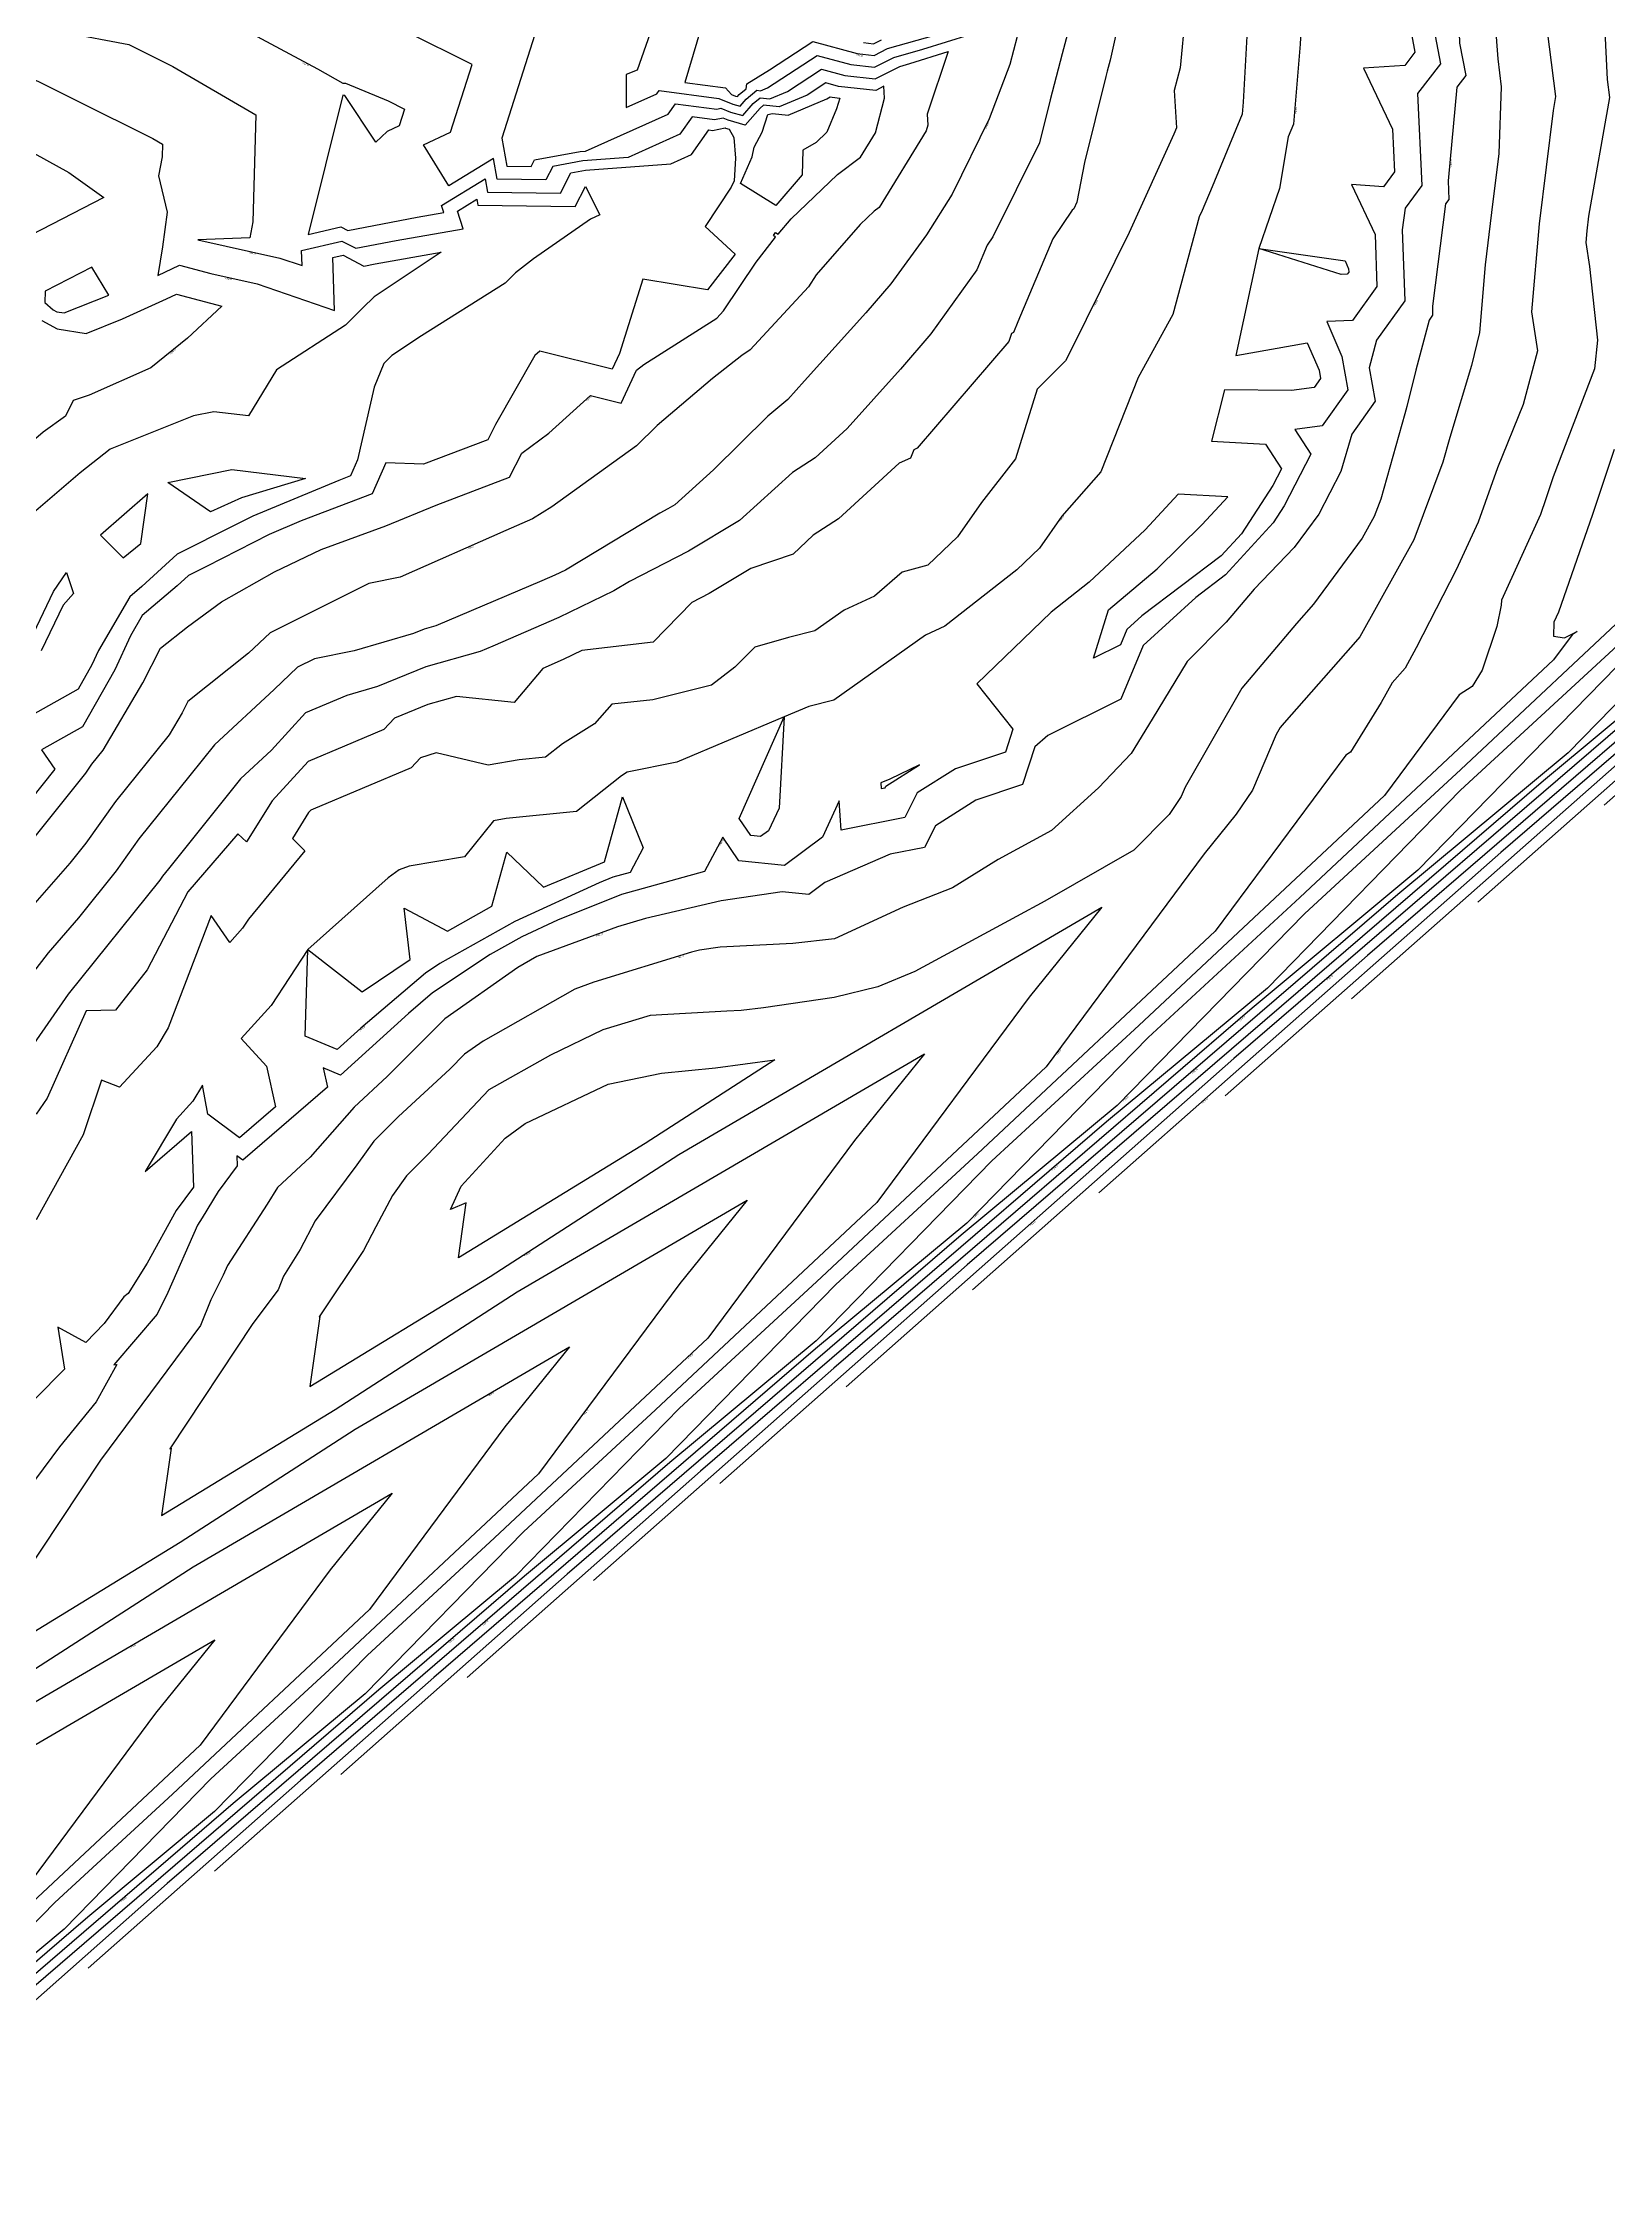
# Model space of a CAD drawing. Extents: x 1684434 to 1702565, y 997334 to 1000228.
# Drawn here: x 1701227 to 1701604, y 998869 to 999386 of the extents above; entities that cross this region are included whole.
import ezdxf

# ---------------------------------------------------------------- set-up
doc = ezdxf.new("R2010")
doc.units = 0
doc.layers.add('Default', color=7, linetype='Continuous')

msp = doc.modelspace()

# ---------------------------------------------------------------- linework, layer by layer
at = {"layer": 'Default'}
for points in [[(1701487.84, 999399.44), (1701483.93, 999381.64), (1701483.23, 999378.99), (1701482.89, 999377.68), (1701477.76, 999357.02), (1701475.92, 999347.49), (1701475.16, 999345.85), (1701474.82, 999345.57), (1701470.16, 999338.68), (1701461.74, 999318.7), (1701460.67, 999316.11), (1701460.17, 999315.87), (1701459.52, 999313.95), (1701437.52, 999288.29), (1701436.71, 999287.89), (1701435.86, 999285.86), (1701433.17, 999284.67), (1701418.53, 999271.25), (1701412.48, 999267.32), (1701407.69, 999262.75), (1701397.47, 999259.32), (1701387.47, 999253.28), (1701383.29, 999251.15), (1701374, 999241.58), (1701356.82, 999239.58), (1701352.33, 999237.4), (1701347.43, 999235.28), (1701340.5, 999227.1), (1701326.68, 999228.57), (1701319.76, 999226.59), (1701311.73, 999223.35), (1701309.15, 999220.56), (1701299.7, 999216.58), (1701290.96, 999212.9), (1701282.32, 999203.44), (1701276.11, 999193.57), (1701274.07, 999195.47), (1701262.02, 999181.58), (1701252.28, 999162.76), (1701244.61, 999153.08), (1701237.54, 999152.95), (1701228.2, 999131.9), (1701225.55, 999128.09)], [(1701602.33, 999400.25), (1701603.51, 999376.95), (1701604.07, 999372.61), (1701599.01, 999344.11), (1701598.57, 999340.55), (1701598.33, 999337.79), (1701599.24, 999331.98), (1701601.17, 999314.29), (1701600.42, 999307.4), (1701590.51, 999281.42), (1701588.76, 999276.11), (1701587.44, 999272.33), (1701578.03, 999251.73), (1701578, 999250.53), (1701576.95, 999245.41), (1701573.44, 999234.89), (1701571, 999230.94), (1701567.87, 999228.93), (1701549.9, 999204.71), (1701490.78, 999149.35), (1701455.49, 999116.8), (1701413.21, 999073.5), (1701378.01, 999044.24), (1701289.12, 998967.75), (1701238.02, 998922.6)], [(1701388.51, 999399.51), (1701381.56, 999376.22), (1701391.41, 999374.97), (1701392.8, 999373.39), (1701393.76, 999373), (1701394.25, 999372.85), (1701394.67, 999373.34), (1701396.36, 999374.75), (1701396.54, 999375.96), (1701401.98, 999379.28), (1701412.37, 999386.09), (1701423.08, 999383.21), (1701427.12, 999382.76), (1701430.39, 999384.4), (1701442.03, 999387.73)], [(1701560.39, 999396.39), (1701563.36, 999380.73), (1701557.88, 999373.57), (1701558.87, 999351.45), (1701554.88, 999345.98), (1701554.21, 999340.8), (1701554.78, 999323.73), (1701548, 999314.27), (1701546.24, 999307.64), (1701547.71, 999299.58), (1701542.06, 999291.61), (1701539.45, 999282.66), (1701534.14, 999272.44), (1701528.17, 999264.35), (1701518.59, 999254.39), (1701511.85, 999246.42), (1701502.48, 999236.95), (1701494, 999223.06), (1701488.98, 999214.82), (1701481.13, 999206.56), (1701469.82, 999196.27), (1701456.96, 999189.35), (1701446.03, 999182.52), (1701434.13, 999177.87), (1701417.61, 999170.22), (1701407.59, 999169.13), (1701390.06, 999168.23), (1701385.16, 999167.52), (1701383.19, 999167.06), (1701359.69, 999159.79), (1701355.12, 999158.11), (1701333.11, 999145.65), (1701328.61, 999142.48), (1701325.06, 999138.92), (1701312.69, 999127.5), (1701306.75, 999121.53), (1701302.71, 999115.88), (1701292.66, 999102.43), (1701289.02, 999095.49), (1701285.03, 999089.05), (1701283.72, 999085.82), (1701277.7, 999077.72), (1701257.72, 999047.53), (1701257.98, 999047.72), (1701255.72, 999031.49), (1701297.5, 999057.04), (1701341.22, 999085.3), (1701439.25, 999142.61), (1701422.42, 999121.76), (1701387.1, 999074.16), (1701335.8, 999026.11), (1701305.16, 998997.86), (1701268.48, 998960.29), (1701237.93, 998934.89), (1701160.79, 998868.52)], [(1701567.59, 999398.13), (1701568, 999385.75), (1701569.49, 999377.93), (1701567.32, 999375.1), (1701565.23, 999352.58), (1701565.43, 999348.13), (1701564.63, 999347.03), (1701561.43, 999322.44), (1701561.5, 999320.27), (1701560.64, 999319.06), (1701557.44, 999307.02), (1701555.3, 999298.28), (1701554.78, 999296.51), (1701549.02, 999276.05), (1701547.45, 999271.86), (1701544.52, 999266.62), (1701532.83, 999250.74), (1701528.72, 999246.07), (1701515.59, 999230.54), (1701501.97, 999206.7), (1701501.03, 999204.52), (1701498.11, 999200.18), (1701489.64, 999191.55), (1701468.24, 999179.3), (1701461.39, 999175.61), (1701436.89, 999162.4), (1701428.01, 999158.67), (1701417.52, 999156.14), (1701400.56, 999153.61), (1701395.18, 999153.02), (1701391.68, 999152.84), (1701373.29, 999151.82), (1701361.87, 999148.35), (1701349.26, 999142.29), (1701334.45, 999133.89), (1701319.84, 999118.41), (1701314.67, 999113.21), (1701311.28, 999108.48), (1701307.22, 999100.93), (1701304.25, 999095.28), (1701293.65, 999079.27), (1701293.76, 999079.35), (1701291.41, 999062.51), (1701334.79, 999089.03), (1701380.17, 999118.36), (1701481.93, 999177.85), (1701464.47, 999156.21), (1701427.8, 999106.8), (1701374.54, 999056.92), (1701342.75, 999027.6), (1701304.66, 998988.6), (1701272.95, 998962.23), (1701192.87, 998893.33)], [(1701266.25, 999393.96), (1701293.21, 999379.5), (1701299.35, 999376.1), (1701299.95, 999376.08), (1701310.19, 999371.83), (1701314.14, 999369.87), (1701312.84, 999365.8), (1701309.97, 999364.46), (1701307.28, 999361.9), (1701299.79, 999373.09), (1701299.28, 999373.21), (1701290.96, 999339.67), (1701298.85, 999341.54), (1701300.51, 999340.67), (1701317.18, 999343.82), (1701323.61, 999344.97), (1701323.07, 999346.66), (1701333.56, 999353.04), (1701334.1, 999349.86), (1701351.68, 999349.61), (1701354.18, 999354.5), (1701357.67, 999355.14), (1701378.22, 999356.71), (1701383.2, 999358.94), (1701387.34, 999364.86), (1701388.24, 999364.74), (1701391.27, 999365.35), (1701391.41, 999365.29), (1701392.25, 999365.04), (1701393.38, 999362.98), (1701393.75, 999358.01), (1701393.44, 999352.62), (1701392.71, 999351.07), (1701386.47, 999341.63), (1701393.74, 999334.95), (1701387.05, 999326.35), (1701371.46, 999328.96), (1701365.91, 999311.06), (1701364.14, 999307.26), (1701346.68, 999311.64), (1701345.53, 999310.61), (1701336.06, 999293.97), (1701334.2, 999290.29), (1701318.76, 999284.43), (1701309.69, 999284.76), (1701306.4, 999277.27), (1701289.32, 999270.76), (1701281.56, 999267.53), (1701266.55, 999259.84), (1701262.15, 999257.64), (1701259.43, 999255.14), (1701251.05, 999247.99), (1701248.22, 999243.14), (1701244.43, 999234.98), (1701236.68, 999221.26), (1701226.82, 999215.72), (1701230.01, 999211.07), (1701215.6, 999193.02)], [(1701475.79, 999396.02), (1701472.39, 999383.14), (1701469.5, 999372.05), (1701466.93, 999361.71), (1701455.68, 999339.12), (1701454.31, 999337.09), (1701451.84, 999331.22), (1701440.74, 999315.76), (1701433.46, 999307.27), (1701420.61, 999292.98), (1701412.93, 999285.93), (1701407.51, 999282.41), (1701394.75, 999270.88), (1701382.5, 999263.47), (1701368.26, 999256.24), (1701364.48, 999253.95), (1701351.32, 999247.54), (1701335.37, 999240.64), (1701332.37, 999239.37), (1701319.31, 999235.65), (1701307.62, 999230.93), (1701300.31, 999228.81), (1701290.31, 999224.59), (1701282.15, 999215.66), (1701274.72, 999208.75), (1701257.34, 999187.07), (1701255.9, 999185.28), (1701255.26, 999184.38), (1701233.25, 999156.95), (1701220.7, 999138.9)], [(1701575.87, 999398.83), (1701577.16, 999381.94), (1701578.02, 999375.18), (1701577.4, 999359.16), (1701575.65, 999344.96), (1701574.13, 999332.39), (1701572.79, 999316.14), (1701570.85, 999308.2), (1701565.65, 999290.81), (1701563.99, 999284.89), (1701557.01, 999266.24), (1701543.97, 999242.92), (1701543.51, 999242.3), (1701525.77, 999222.19), (1701524.83, 999221.08), (1701523.86, 999219.38), (1701518.15, 999206.04), (1701514.27, 999200.27), (1701506.51, 999190.66), (1701468.5, 999139.44), (1701413.29, 999087.73), (1701380.33, 999057.33), (1701340.84, 999016.9), (1701307.97, 998989.56), (1701224.95, 998918.14)], [(1701375.83, 999395.4), (1701370.11, 999379.21), (1701367.46, 999378.15), (1701367.51, 999370.23), (1701374.83, 999373.5), (1701375.39, 999374.3), (1701389.8, 999372.43), (1701393.17, 999371.07), (1701394.88, 999370.57), (1701396.35, 999372.26), (1701398.88, 999374.37), (1701399.82, 999374.27), (1701401.51, 999374.98), (1701413.41, 999382.78), (1701421.57, 999380.58), (1701427.25, 999379.95), (1701431.84, 999382.26), (1701438.89, 999384.27), (1701455.91, 999389.56)], [(1701529.91, 999390.05), (1701529.65, 999385.51), (1701528.03, 999366.22), (1701526.78, 999363.18), (1701524.66, 999350.77), (1701519.68, 999336.3), (1701540.42, 999333.32), (1701541.3, 999331.45), (1701541.33, 999330.66), (1701540.96, 999330.15), (1701539.5, 999330.08), (1701519.68, 999336.3), (1701514.15, 999310.61), (1701531.32, 999313.65), (1701534.17, 999307.06), (1701534.54, 999305.05), (1701533, 999302.88), (1701527.52, 999302.19), (1701511.41, 999302.35), (1701508.34, 999289.99), (1701521.28, 999289.26), (1701525.13, 999283.27), (1701523.07, 999279.32), (1701515.48, 999267.65), (1701510.63, 999262.34), (1701491.58, 999247.98), (1701487.96, 999244.66), (1701486.42, 999240.99), (1701479.92, 999237.74), (1701483.5, 999249.42), (1701495.21, 999259.22), (1701506.08, 999269.92), (1701512.22, 999276.56), (1701500.29, 999277.24), (1701492.33, 999268.6), (1701478.84, 999256.04), (1701469.72, 999248.84), (1701451.87, 999231.55), (1701460.54, 999220.65), (1701458.73, 999215.17), (1701446.74, 999211.13), (1701437.52, 999205.35), (1701434.53, 999199.42), (1701419.19, 999196.36), (1701418.75, 999203.4), (1701414.68, 999194.67), (1701405.6, 999187.87), (1701394.62, 999188.98), (1701390.7, 999194.67), (1701386.31, 999186.45), (1701366.38, 999180.9), (1701350.95, 999174.7), (1701342.36, 999170.75), (1701334.75, 999166.47), (1701320.91, 999157.25), (1701315.08, 999152.29), (1701298.73, 999137.45), (1701294.57, 999139.2), (1701295.59, 999134.55), (1701275.22, 999116.99), (1701273.84, 999118.02), (1701273.92, 999115.6), (1701269.35, 999109.48), (1701265.47, 999103.11), (1701264.35, 999101.38), (1701257.23, 999085.15), (1701254.62, 999079.98), (1701244.22, 999067.79), (1701244.93, 999067.83), (1701239.96, 999058.84), (1701231.14, 999048.02), (1701204.31, 999011.92)], [(1701588.49, 999393.04), (1701591.09, 999372.87), (1701590.49, 999369.5), (1701587.11, 999342.25), (1701585.29, 999321.1), (1701586.76, 999311.7), (1701583.31, 999298.8), (1701577.08, 999283.56), (1701572.43, 999270.5), (1701567.2, 999259.04), (1701557.52, 999240.23), (1701554.91, 999235.35), (1701551.78, 999231.8), (1701549.09, 999227.07), (1701541.74, 999215.16), (1701540.65, 999214.46), (1701509.2, 999172.08), (1701452.04, 999118.54), (1701417.91, 999087.06), (1701377.03, 999045.2), (1701342.99, 999016.9), (1701257.04, 998942.95), (1701207.63, 998899.28)], [(1701555.92, 999390.49), (1701557.24, 999383.53), (1701554.81, 999380.34), (1701544.88, 999379.74), (1701551.85, 999365.03), (1701552.3, 999354.76), (1701549.68, 999351.16), (1701541.97, 999351.74), (1701547.64, 999339.67), (1701548.05, 999327.2), (1701542.2, 999319.03), (1701536.03, 999318.75), (1701539.66, 999310.37), (1701541.12, 999302.32), (1701534.96, 999293.62), (1701528.38, 999292.79), (1701532.23, 999286.81), (1701525.77, 999274.39), (1701523.13, 999270.33), (1701511.66, 999257.77), (1701504.52, 999252.38), (1701491.86, 999240.77), (1701486.45, 999227.92), (1701468.91, 999219.13), (1701465.79, 999216.42), (1701462.81, 999207.34), (1701451.62, 999203.58), (1701441.9, 999197.45), (1701439.27, 999192.23), (1701431.03, 999190.59), (1701415.3, 999183.83), (1701411.39, 999180.91), (1701405.02, 999181.55), (1701390.35, 999179.41), (1701372.1, 999175.17), (1701365.38, 999173.09), (1701346.02, 999165.98), (1701341.39, 999163.35), (1701323.84, 999151), (1701309.98, 999137.13), (1701302.02, 999129.77), (1701291.47, 999117.68), (1701283.57, 999110.44), (1701281.1, 999106.41), (1701271.58, 999091.63), (1701270.56, 999089.31), (1701267.6, 999083.42), (1701265.11, 999077.25), (1701241.01, 999044.82), (1701221.79, 999015.78)], [(1701346.66, 999391.3), (1701337.59, 999362.83), (1701338.74, 999356.11), (1701344.6, 999356.02), (1701345.43, 999357.65), (1701356.41, 999359.66), (1701357.69, 999359.76), (1701377.62, 999368.64), (1701379.37, 999371.15), (1701389.28, 999369.87), (1701390.29, 999370.07), (1701392.59, 999369.14), (1701395.51, 999368.29), (1701398.02, 999371.18), (1701399.69, 999372.57), (1701402.04, 999372.32), (1701406.27, 999374.1), (1701414.45, 999379.46), (1701420.06, 999377.95), (1701427.38, 999377.14), (1701433.29, 999380.11), (1701435.74, 999380.81), (1701444.95, 999383.67), (1701439.9, 999368.65), (1701440.02, 999366.02), (1701439.65, 999364.61), (1701428.32, 999346.21), (1701427.13, 999345.31), (1701423.75, 999342.08), (1701413.23, 999329.96), (1701411.33, 999327.12), (1701397.33, 999311.91), (1701395.27, 999310.61), (1701388.25, 999305.01), (1701374.92, 999293.75), (1701369.96, 999288.84), (1701349.63, 999274.2), (1701344.92, 999271.25), (1701338.57, 999268.5), (1701313.13, 999257.26), (1701305.58, 999255.73), (1701281.8, 999243.86), (1701276.59, 999238.93), (1701262.01, 999227.32), (1701260.63, 999224.59), (1701257.5, 999219.29), (1701244.61, 999203.24), (1701237.45, 999193.24), (1701233.63, 999188.46), (1701223.54, 999176.86)], [(1701501.99, 999392.47), (1701500.73, 999379.82), (1701499.32, 999374.29), (1701499.91, 999365.33), (1701499.26, 999363.8), (1701488.47, 999340.16), (1701474.74, 999312.23), (1701473.19, 999309.31), (1701466.37, 999302.47), (1701461.14, 999285.75), (1701452.95, 999275.22), (1701447.23, 999266.97), (1701440.08, 999260.14), (1701433.88, 999258.48), (1701427.22, 999252.67), (1701419.94, 999249.29), (1701412.91, 999244.32), (1701406.56, 999242.71), (1701398.47, 999240.43), (1701393.59, 999235.6), (1701388.05, 999231.29), (1701373.88, 999227.75), (1701364.05, 999226.67), (1701359.84, 999221.94), (1701352.14, 999217.19), (1701348.08, 999213.96), (1701341.72, 999213.32), (1701334.3, 999212), (1701321.77, 999214.96), (1701318.04, 999213.82), (1701315.78, 999211.37), (1701292.16, 999201.43), (1701291.61, 999201.2), (1701291.07, 999200.61), (1701287.17, 999194.41), (1701290.17, 999191.41), (1701276.63, 999175.01), (1701275.16, 999172.77), (1701272.13, 999169.39), (1701267.68, 999175.86), (1701257.32, 999148.82), (1701254.53, 999144.29), (1701245.58, 999134.52), (1701241.22, 999136.24), (1701236.86, 999123.1), (1701225.55, 999102.64)], [(1701232.54, 999388.26), (1701247.83, 999385.38), (1701258.44, 999380.09), (1701278.37, 999368.48), (1701277.66, 999342.74), (1701276.94, 999338.92), (1701264.4, 999338.44), (1701284.19, 999334.01), (1701289.5, 999332.19), (1701289.4, 999335.82), (1701299.11, 999338.12), (1701302.43, 999336.37), (1701312.15, 999338.21), (1701328.23, 999341.08), (1701326.88, 999345.31), (1701331.54, 999348.15), (1701331.78, 999346.73), (1701355.22, 999346.4), (1701357.68, 999351.21), (1701361.15, 999344.43), (1701358.94, 999343.39), (1701345.19, 999333.83), (1701340.85, 999330.46), (1701338.37, 999328), (1701318.23, 999315.27), (1701311.1, 999310.54), (1701309.19, 999308.63), (1701306.86, 999302.92), (1701302.85, 999285.46), (1701301.17, 999281.62), (1701298.32, 999280.54), (1701277.63, 999271.93), (1701273.34, 999269.73), (1701259.49, 999262.81), (1701250.96, 999254.98), (1701248.05, 999252.49), (1701240.51, 999239.57), (1701238.9, 999236.12), (1701235.62, 999230.31), (1701212.32, 999217.22)], [(1701220.81, 999189.27), (1701237.45, 999210.11), (1701238.96, 999212.22), (1701241.68, 999215.6), (1701251.24, 999231.82), (1701255.47, 999240.15), (1701261.92, 999245.29), (1701270.15, 999251.33), (1701282.86, 999258.5), (1701294.1, 999263.89), (1701309.67, 999269.6), (1701321.75, 999274.59), (1701339.41, 999281.29), (1701342.36, 999287.11), (1701348.84, 999291.89), (1701358.87, 999300.97), (1701366.25, 999299.12), (1701369.93, 999307.02), (1701371.71, 999308.44), (1701389.27, 999319.55), (1701390.91, 999321.33), (1701398.75, 999333.02), (1701403.42, 999339.02), (1701402.96, 999339.44), (1701403.41, 999340.14), (1701404.03, 999339.76), (1701407.21, 999343.46), (1701418.36, 999354.13), (1701423.88, 999358.31), (1701427.48, 999364.17), (1701429.62, 999372.47), (1701429.49, 999375.33), (1701427.51, 999374.33), (1701418.55, 999375.32), (1701415.49, 999376.14), (1701411.02, 999373.22), (1701404.26, 999370.37), (1701400.51, 999370.78), (1701399.7, 999370.1), (1701396.15, 999366.01), (1701392, 999367.22), (1701390.78, 999367.71), (1701388.76, 999367.31), (1701383.35, 999368.01), (1701380.41, 999363.79), (1701367.96, 999358.24), (1701357.04, 999357.4), (1701349.81, 999356.08), (1701348.14, 999352.82), (1701336.42, 999352.98), (1701335.58, 999357.94), (1701324.79, 999351.38), (1701318.74, 999361.28), (1701325.22, 999364.32), (1701330.4, 999380.58), (1701314.61, 999388.44)], [(1701461.54, 999387.3), (1701459.8, 999380.61), (1701454.78, 999367.53), (1701445.88, 999349.37), (1701439.7, 999339.59), (1701431.15, 999327.83), (1701425.13, 999320.82), (1701410.41, 999304.52), (1701406.34, 999300.02), (1701401.53, 999295.95), (1701388.52, 999283.1), (1701379.22, 999274.68), (1701377.53, 999273.66), (1701375.56, 999272.66), (1701352.88, 999258.94), (1701350.31, 999257.69), (1701347.19, 999256.34), (1701321.69, 999245.51), (1701318.85, 999244.7), (1701316.31, 999243.68), (1701302.07, 999239.55), (1701292.48, 999237.6), (1701288.43, 999235.58), (1701282.77, 999230.24), (1701268.42, 999216.9), (1701262.52, 999209.54), (1701250.25, 999194.26), (1701244.8, 999186.63), (1701235.72, 999175.32), (1701228.39, 999166.9), (1701221.72, 999158.15)], [(1701516.81, 999387.43), (1701515.92, 999371.52), (1701515.68, 999368.61), (1701508.5, 999351.18), (1701506.07, 999345.45), (1701505.36, 999343.9), (1701498.99, 999320.46), (1701490.63, 999305.29), (1701490.62, 999305.25), (1701481.68, 999282.55), (1701472.27, 999271.95), (1701466.93, 999264.25), (1701461.43, 999258.99), (1701444.13, 999245.43), (1701439.51, 999243.29), (1701417.42, 999227.68), (1701411.39, 999226.15), (1701405.47, 999223.62), (1701404.27, 999201.7), (1701401.72, 999196.26), (1701399.81, 999194.82), (1701397.5, 999195.06), (1701394.66, 999199.18), (1701405.47, 999223.62), (1701379.69, 999212.72), (1701367.74, 999210.31), (1701366.38, 999209.47), (1701355.55, 999200.86), (1701338.61, 999199.17), (1701335.54, 999198.62), (1701328.55, 999189.98), (1701315.31, 999187.69), (1701312.84, 999186.86), (1701310.19, 999184.92), (1701290.86, 999167.68), (1701303.99, 999157.48), (1701315.48, 999165.29), (1701314.08, 999177.65), (1701324.46, 999172.05), (1701335.19, 999178.08), (1701338.74, 999191.1), (1701347.59, 999182.64), (1701362.28, 999188.73), (1701366.59, 999204.38), (1701371.61, 999192.16), (1701368.44, 999186.21), (1701364.24, 999185.04), (1701360.98, 999183.74), (1701340.69, 999174.4), (1701322.68, 999164.28), (1701319.22, 999161.97), (1701303.67, 999148.76), (1701297.98, 999143.6), (1701290.28, 999146.84), (1701290.86, 999167.68), (1701282.04, 999154.23), (1701274.86, 999146.23), (1701280.95, 999139.58), (1701283.08, 999129.81), (1701274.47, 999122.39), (1701266.85, 999128.07), (1701265.55, 999135), (1701263.19, 999131.17), (1701259.27, 999126.89), (1701251.74, 999114.26), (1701262.93, 999123.88), (1701263.38, 999110.53), (1701259.2, 999104.91), (1701252.27, 999092.23), (1701247.69, 999084.95), (1701246.64, 999084.13), (1701241.89, 999077.7), (1701237.48, 999073.15), (1701230.73, 999076.85), (1701232.34, 999066.72), (1701225.32, 999059.56)], [(1701424.59, 999385.84), (1701426.99, 999385.58), (1701428.93, 999386.55)], [(1701216.45, 999381.23), (1701253.57, 999362.74), (1701255.91, 999361.38), (1701255.82, 999358.35), (1701254.97, 999353.77), (1701257.09, 999345.03), (1701255.94, 999336.68), (1701254.81, 999329.79), (1701260.03, 999332.28), (1701267.56, 999330.3), (1701278.69, 999327.81), (1701297.29, 999321.43), (1701296.95, 999334.13), (1701299.37, 999334.7), (1701304.36, 999332.08), (1701307.13, 999332.61), (1701322.99, 999335.43), (1701306.83, 999324.7), (1701304.16, 999322.03), (1701299.94, 999317.88), (1701283.36, 999307.15), (1701276.63, 999296.05), (1701268.29, 999297.06), (1701263.43, 999296.06), (1701243.34, 999288.04), (1701236.13, 999282.31), (1701225.48, 999273.21)], [(1701418.12, 999369.93), (1701415.79, 999364.28), (1701413.21, 999361.8), (1701409.98, 999360.01), (1701409.83, 999354.06), (1701403.49, 999346.69), (1701394.95, 999351.92), (1701397.79, 999358.36), (1701398.31, 999360.71), (1701400.22, 999364.31), (1701401.56, 999368.58), (1701402.69, 999368.83), (1701406.49, 999368.42), (1701415.78, 999372.34), (1701416.53, 999372.83), (1701417.04, 999372.69), (1701418.9, 999372.49), (1701418.12, 999369.93)], [(1701214.14, 999365.21), (1701233.41, 999354.61), (1701241.82, 999348.56), (1701219.32, 999336.98)], [(1701238.96, 999331.85), (1701227.72, 999326.06), (1701227.62, 999323.31), (1701229.61, 999321.57), (1701230.53, 999321.07), (1701232.29, 999320.8), (1701243.06, 999325.09), (1701238.96, 999331.85)], [(1701226.9, 999319), (1701230.56, 999317.01), (1701237.6, 999315.9), (1701246.34, 999319.38), (1701256.91, 999324.21), (1701259.28, 999325.34), (1701270.19, 999322.46), (1701261.94, 999314.74), (1701253.13, 999307.62), (1701238.26, 999301), (1701234.47, 999299.73), (1701232.63, 999295.98), (1701227.22, 999292.17), (1701213.55, 999280.39)], [(1701605.15, 999287.99), (1701600, 999272.34), (1701591.77, 999248.82), (1701590.67, 999246.4), (1701590.58, 999243.05), (1701593.19, 999242.65), (1701596.24, 999244.14), (1701595.09, 999243.4), (1701590.6, 999237.35), (1701529.53, 999180.16), (1701493.07, 999146.53), (1701449.4, 999101.81), (1701413.04, 999071.57), (1701321.21, 998992.56), (1701268.42, 998945.91)], [(1701693.2, 999290.26), (1701577.88, 999191.04), (1701511.58, 999132.45)], [(1701274.96, 999276.31), (1701267.48, 999272.97), (1701257.24, 999279.99), (1701272.61, 999283.13), (1701290.34, 999280.99), (1701274.96, 999276.31)], [(1701241.02, 999267.32), (1701246.45, 999261.91), (1701250.74, 999265.35), (1701252.37, 999277.31), (1701241.02, 999267.32)], [(1701643.39, 999265.46), (1701594.13, 999215.02), (1701553.12, 999180.92), (1701449.54, 999091.8), (1701390, 999039.18)], [(1701674.13, 999265.46), (1701602.77, 999202.4)], [(1701658.18, 999262.92), (1701545.8, 999166.23), (1701481.19, 999109.13)], [(1701224.89, 999243.68), (1701229.71, 999253.8), (1701232.87, 999258.36), (1701234.5, 999253.34), (1701232.03, 999250.5), (1701226.78, 999239.49)], [(1701613.31, 999253.14), (1701568.28, 999210.97), (1701530.65, 999176.26), (1701485.58, 999130.11), (1701448.06, 999098.91), (1701353.29, 999017.37), (1701298.81, 998969.23)], [(1701607.02, 999241.78), (1701568.23, 999206), (1701521.76, 999158.41), (1701483.08, 999126.24), (1701385.37, 999042.18), (1701329.21, 998992.55)], [(1701630.31, 999243.32), (1701588.14, 999208.25), (1701481.63, 999116.61), (1701420.4, 999062.5)], [(1701642.05, 999240.65), (1701572.37, 999179.08)], [(1701605.81, 999235.73), (1701557.95, 999186.72), (1701518.1, 999153.58), (1701417.46, 999066.99), (1701359.6, 999015.86)], [(1701623.16, 999235.59), (1701513.71, 999141.42), (1701450.79, 999085.82)], [(1701609.96, 999215.85), (1701541.98, 999155.77)], [(1701429.97, 999206.98), (1701438.09, 999212.06), (1701430.88, 999208.62), (1701428.74, 999207.79), (1701428.82, 999206.41), (1701429.79, 999206.6), (1701429.97, 999206.98)], [(1701403.22, 999141.14), (1701372.08, 999121.02), (1701327.11, 999093.52), (1701328.96, 999106.75), (1701325.2, 999105.12), (1701327.82, 999110.73), (1701338.34, 999122.25), (1701343.2, 999125.79), (1701363.15, 999135.25), (1701375.96, 999137.9), (1701388.97, 999139.17), (1701403.22, 999141.14)], [(1701220.02, 999000.48), (1701260.22, 999025.06), (1701302.26, 999052.24), (1701396.56, 999107.36), (1701380.38, 999087.31), (1701346.4, 999041.52), (1701297.05, 998995.31), (1701267.58, 998968.13), (1701232.29, 998931.99), (1701202.91, 998907.56)], [(1701222.93, 998993.07), (1701263.31, 999019.18), (1701353.88, 999072.12), (1701338.33, 999052.86), (1701305.7, 999008.89), (1701258.3, 998964.5), (1701230, 998938.4), (1701196.11, 998903.69)], [(1701224.36, 998986.11), (1701311.19, 999036.88), (1701296.29, 999018.41), (1701265, 998976.25), (1701219.56, 998933.69)], [(1701185.4, 998953.05), (1701268.51, 999001.63), (1701254.24, 998983.96), (1701224.3, 998943.61)]]:
    msp.add_lwpolyline(points, dxfattribs=at)

# ---------------------------------------------------------------- texts
for s, rotation, p in [(' 751.0', 331.8063, (1701289.33, 999381.02)), (' 747.0', 344.9481, (1701422.48, 999382.85)), (' 743.0', 85.203, (1701528.72, 999368.41)), (' 748.0', 63.8959, (1701454.02, 999364.84)), (' 740.0', 84.6992, (1701566.03, 999355.76)), (' 752.0', 347.3986, (1701276.42, 999335.24)), (' 753.0', 347.3986, (1701270.67, 999329.09)), (' 745.0', 63.8143, (1701480.14, 999322.09)), (' 754.0', 38.9319, (1701257.67, 999310.65)), (' 750.0', 42.1658, (1701357.83, 999299.35)), (' 744.0', 55.2905, (1701471.83, 999270.44)), (' 749.0', 23.8441, (1701329.07, 999263.75)), (' 743.0', 61.9245, (1701390.02, 999192.33)), (' 742.0', 20.1734, (1701360.11, 999170.62)), (' 741.0', 17.1928, (1701379.56, 999165.41)), (' 730.0', 40.7086, (1701536.09, 999160.01)), (' 733.0', 40.7086, (1701514.96, 999150.22)), (' 744.0', 42.2229, (1701303.31, 999147.76)), (' 739.0', 53.4221, (1701471.04, 999142.02)), (' 732.0', 40.7086, (1701503.53, 999137.59)), (' 735.0', 45.6803, (1701487.01, 999130.86)), (' 729.0', 41.4667, (1701506.01, 999130.4)), (' 734.0', 40.7086, (1701469.95, 999114.29)), (' 736.0', 45.6803, (1701451.06, 999102.79)), (' 731.0', 41.4667, (1701464.62, 999100.92)), (' 740.0', 32.8785, (1701342.88, 999093.66)), (' 741.0', 43.1234, (1701382.25, 999068.93)), (' 743.0', 30.3105, (1701334.06, 999059.96)), (' 742.0', 53.4221, (1701357.3, 999055.38)), (' 737.0', 40.7086, (1701332.92, 999004.78)), (' 738.0', 40.7086, (1701324.77, 999000.56)), (' 744.0', 30.3105, (1701247.89, 998999.29)), (' 740.0', 40.7086, (1701245.92, 998938.31))]:
    msp.add_text(s, height=0.5, rotation=rotation, dxfattribs=at).set_placement(p)

doc.saveas('drawing.dxf')
